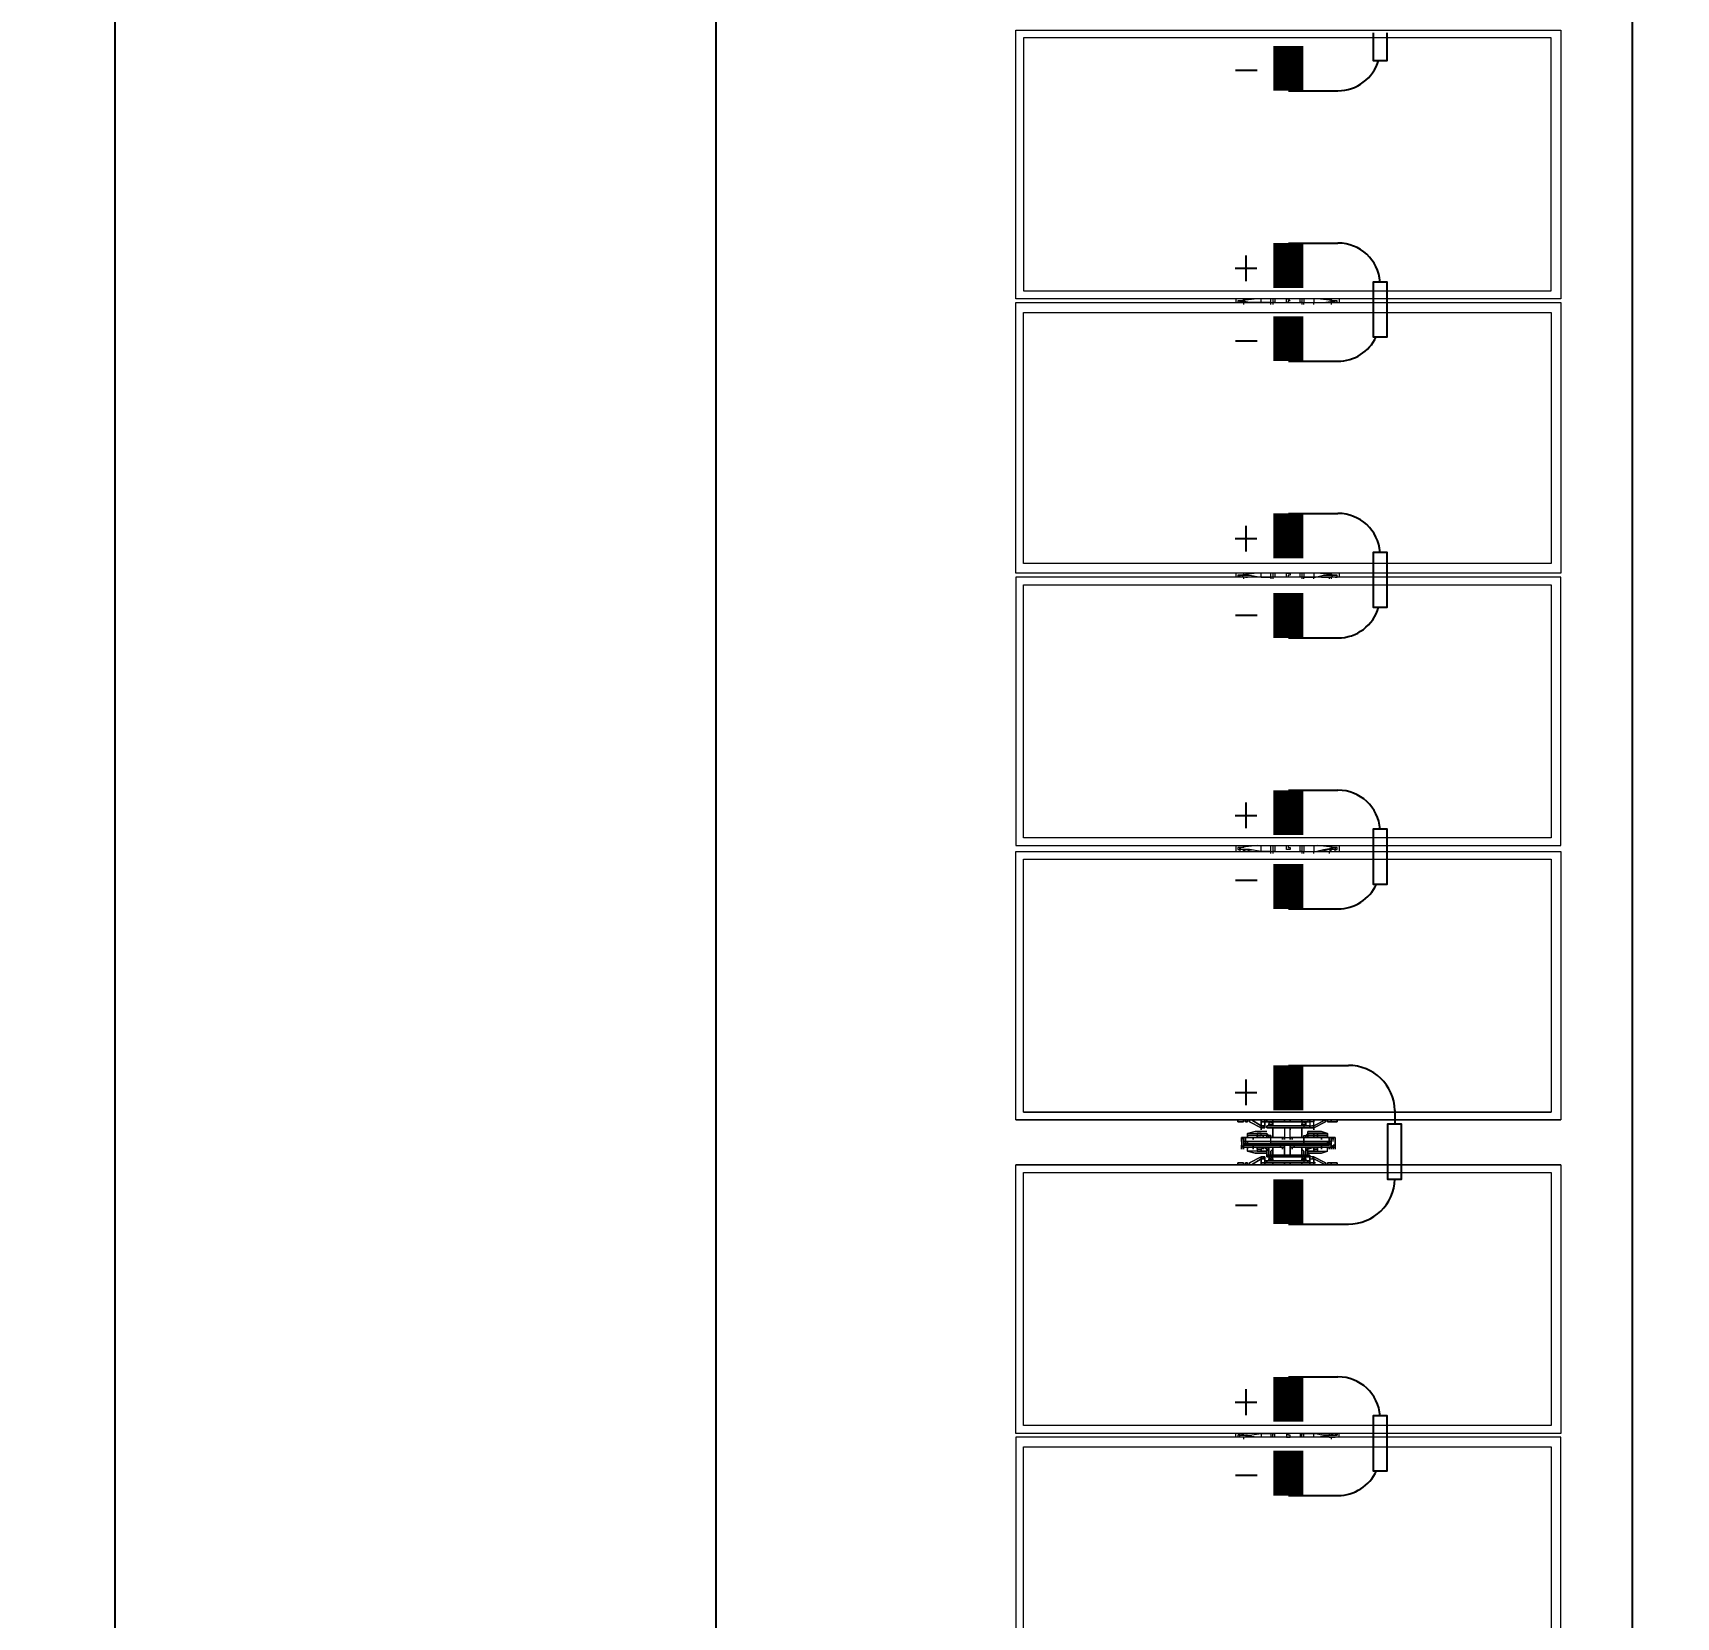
# Model space of a CAD drawing. Header units: feet. Extents: x -5.1 to 70.3, y -33 to 8.
# Drawn here: x 31.81 to 33.706, y -24.704 to -22.875 of the extents above; entities that cross this region are included whole.
import ezdxf
from ezdxf.lldxf.tags import DXFTag

# ---------------------------------------------------------------- set-up
doc = ezdxf.new("R2010")
doc.units = ezdxf.units.FT
doc.header["$MEASUREMENT"] = 0
doc.linetypes.add('HIDDEN', pattern=[0.375, 0.25, -0.125])
for name, color, linetype in [('E-DC HARNESS-POS', 10, 'DC HARNESS CABLE'), ('E-HARN-COMP', 8, 'Continuous'), ('E-TRNK-CABL-NEG', 170, 'HIDDEN'), ('E-TRUNK-CABLE-POS', 10, 'HIDDEN'), ('G-ANNO-TEXT', 1, 'Continuous'), ('Polarity-Text', 7, 'Continuous')]:
    doc.layers.add(name, color=color, linetype=linetype)
doc.styles.add('NEI-A', font='arial.ttf')
tags = doc.linetypes.add('DC HARNESS CABLE', pattern='A,0.5,-0.2,["DH",Standard,S=0.1,R=0,X=-0.1,Y=-0.05],-0.2', length=0.9).pattern_tags.tags
tags[6] = DXFTag(74, 10)

# ---------------------------------------------------------------- blocks, each defined once
blk = doc.blocks.new('A$Cc93f9aa1')
at = {"lineweight": 5}
for points in [[(10.6362, 0), (10.4062, 0), (10.4062, 0.4666), (10.6362, 0.4666)], [(10.6396, 0), (10.6396, 0.4666), (10.8712, 0.4666), (10.8712, 0)], [(10.8746, 0.4666), (10.8746, 0), (11.1045, 0), (11.1045, 0.4666)], [(11.3395, 0), (11.1095, 0), (11.1095, 0.4666), (11.3395, 0.4666)], [(11.6079, 0), (11.3779, 0), (11.3779, 0.4666), (11.6079, 0.4666)], [(11.8429, 0.4666), (11.6112, 0.4666), (11.6112, 0), (11.8429, 0)], [(10.6296, 0.4583), (10.4129, 0.4583), (10.4129, 0.0067), (10.6296, 0.0067)], [(10.6479, 0.0067), (10.6479, 0.4583), (10.8629, 0.4583), (10.8629, 0.0067)], [(10.8812, 0.4583), (11.0979, 0.4583), (11.0979, 0.0067), (10.8812, 0.0067)], [(11.1162, 0.0067), (11.1162, 0.4583), (11.3329, 0.4583), (11.3329, 0.0067)], [(11.3845, 0.4583), (11.6012, 0.4583), (11.6012, 0.0067), (11.3845, 0.0067)], [(11.6195, 0.4583), (11.8345, 0.4583), (11.8345, 0.0067), (11.6195, 0.0067)], [(11.3412, 0.2667), (11.3412, 0.27), (11.3412, 0.275), (11.3395, 0.275), (11.3412, 0.275), (11.3412, 0.27)], [(11.3645, 0.2733), (11.3629, 0.2733), (11.3612, 0.2733), (11.3545, 0.2733), (11.3562, 0.2733), (11.3612, 0.2733), (11.3629, 0.2733)], [(11.3562, 0.2733), (11.3545, 0.2733)], [(11.3579, 0.2683), (11.3579, 0.2467), (11.3545, 0.2467), (11.3545, 0.2683)], [(11.3579, 0.27), (11.3562, 0.27)], [(11.3579, 0.27), (11.3562, 0.27)], [(11.3645, 0.2683), (11.3629, 0.2683)], [(11.3762, 0.27), (11.3762, 0.2667), (11.3762, 0.27), (11.3762, 0.275), (11.3779, 0.275), (11.3762, 0.275)], [(11.3395, 0.2517), (11.3395, 0.25), (11.3412, 0.25), (11.3412, 0.2517), (11.3445, 0.2517), (11.3445, 0.2533), (11.3445, 0.255), (11.3462, 0.255), (11.3412, 0.265), (11.3462, 0.255), (11.3445, 0.255), (11.3412, 0.255), (11.3412, 0.2517), (11.3445, 0.2517), (11.3445, 0.2533), (11.3445, 0.255), (11.3412, 0.255), (11.3412, 0.2517)], [(11.3479, 0.255), (11.3462, 0.255), (11.3445, 0.255), (11.3445, 0.2533), (11.3445, 0.255), (11.3462, 0.255)], [(11.3445, 0.2517), (11.3462, 0.2517), (11.3462, 0.215), (11.3445, 0.215), (11.3462, 0.215), (11.3462, 0.2517), (11.3445, 0.2517), (11.3462, 0.2517), (11.3462, 0.255), (11.3462, 0.2517)], [(11.3545, 0.2667), (11.3529, 0.2667), (11.3512, 0.2667), (11.3512, 0.2583), (11.3529, 0.2583), (11.3529, 0.2667)], [(11.3529, 0.2667), (11.3529, 0.2583), (11.3529, 0.255), (11.3529, 0.25), (11.3512, 0.25), (11.3512, 0.2567), (11.3512, 0.255), (11.3529, 0.255), (11.3512, 0.255), (11.3512, 0.2567), (11.3512, 0.2583), (11.3512, 0.2567), (11.3512, 0.2517), (11.3512, 0.25), (11.3529, 0.25), (11.3529, 0.255), (11.3529, 0.2583), (11.3512, 0.2583), (11.3512, 0.2667)], [(11.3645, 0.2617), (11.3629, 0.2617), (11.3612, 0.2617), (11.3629, 0.2617)], [(11.3629, 0.2383), (11.3629, 0.2617), (11.3629, 0.2383), (11.3629, 0.2367), (11.3629, 0.235), (11.3629, 0.2367), (11.3629, 0.2383), (11.3629, 0.235), (11.3645, 0.235), (11.3629, 0.235), (11.3645, 0.235), (11.3629, 0.235), (11.3645, 0.235), (11.3629, 0.235)], [(11.3662, 0.2567), (11.3662, 0.25), (11.3645, 0.25), (11.3629, 0.255), (11.3662, 0.255), (11.3662, 0.2567), (11.3662, 0.2583)], [(11.3645, 0.255), (11.3645, 0.2583)], [(11.3679, 0.25), (11.3679, 0.26), (11.3679, 0.25), (11.3695, 0.25)], [(11.3412, 0.21), (11.3412, 0.2133), (11.3412, 0.215), (11.3395, 0.215), (11.3395, 0.25), (11.3395, 0.215), (11.3412, 0.215), (11.3412, 0.2133), (11.3412, 0.21), (11.3445, 0.21), (11.3462, 0.21), (11.3412, 0.2), (11.3462, 0.21), (11.3445, 0.21), (11.3445, 0.2117), (11.3445, 0.21)], [(11.3412, 0.245), (11.3395, 0.245)], [(11.3412, 0.2467), (11.3429, 0.245), (11.3445, 0.245), (11.3445, 0.2483), (11.3429, 0.2483), (11.3412, 0.2483)], [(11.3429, 0.2483), (11.3412, 0.2467), (11.3429, 0.245), (11.3445, 0.2467)], [(11.3429, 0.2483), (11.3412, 0.2483), (11.3412, 0.2467), (11.3412, 0.245), (11.3429, 0.245), (11.3445, 0.245), (11.3445, 0.2467), (11.3445, 0.2483)], [(11.3412, 0.2467), (11.3412, 0.2483), (11.3429, 0.2483), (11.3445, 0.2483), (11.3445, 0.245), (11.3429, 0.245)], [(11.3429, 0.2483), (11.3412, 0.2467), (11.3429, 0.245), (11.3445, 0.2467)], [(11.3445, 0.2467), (11.3429, 0.2467)], [(11.3445, 0.2467), (11.3429, 0.2467)], [(11.3462, 0.245), (11.3545, 0.245)], [(11.3545, 0.2483), (11.3529, 0.2483)], [(11.3629, 0.245), (11.3695, 0.245)], [(11.3662, 0.25), (11.3645, 0.2483)], [(11.3695, 0.2467), (11.3662, 0.2467), (11.3645, 0.245), (11.3662, 0.2467)], [(11.3729, 0.2483), (11.3712, 0.2467), (11.3729, 0.245), (11.3745, 0.2467)], [(11.3729, 0.2483), (11.3712, 0.2467), (11.3729, 0.245), (11.3745, 0.2467)], [(11.3745, 0.2467), (11.3729, 0.2467)], [(11.3745, 0.2467), (11.3729, 0.2467)], [(11.3745, 0.2467), (11.3729, 0.2467)], [(11.3745, 0.2467), (11.3729, 0.2467)], [(11.3762, 0.245), (11.3779, 0.245)], [(10.6379, 0.235), (10.6379, 0.2333), (10.6396, 0.2333), (10.6396, 0.2317), (10.6379, 0.2317), (10.6362, 0.2317), (10.6362, 0.2333)], [(10.8729, 0.235), (10.8729, 0.2333), (10.8746, 0.2333), (10.8746, 0.2317), (10.8729, 0.2317), (10.8712, 0.2317), (10.8712, 0.2333), (10.8712, 0.235)], [(11.1062, 0.235), (11.1079, 0.235), (11.1079, 0.2317), (11.1045, 0.2317), (11.1045, 0.2333), (11.1062, 0.2333)], [(11.3412, 0.235), (11.3395, 0.235)], [(11.3412, 0.235), (11.3395, 0.235)], [(11.3412, 0.23), (11.3395, 0.23)], [(11.3412, 0.23), (11.3395, 0.23)], [(11.3545, 0.23), (11.3562, 0.23), (11.3545, 0.23), (11.3562, 0.23), (11.3545, 0.23), (11.3562, 0.23), (11.3545, 0.23), (11.3545, 0.2267)], [(11.3562, 0.23), (11.3545, 0.23)], [(11.3645, 0.2367), (11.3629, 0.2367)], [(11.3629, 0.2267), (11.3629, 0.23)], [(11.3779, 0.235), (11.3762, 0.235)], [(11.3762, 0.235), (11.3779, 0.235)], [(11.3762, 0.23), (11.3779, 0.23)], [(11.3779, 0.23), (11.3762, 0.23)], [(11.6095, 0.235), (11.6095, 0.2333), (11.6079, 0.2333), (11.6079, 0.2317), (11.6095, 0.2317), (11.6112, 0.2317), (11.6112, 0.2333), (11.6112, 0.235)], [(11.3412, 0.2183), (11.3412, 0.22), (11.3395, 0.22), (11.3412, 0.22), (11.3429, 0.22), (11.3412, 0.22), (11.3412, 0.2183), (11.3412, 0.2167), (11.3429, 0.2167), (11.3445, 0.2167), (11.3445, 0.2183), (11.3445, 0.2167), (11.3429, 0.2167)], [(11.3445, 0.2183), (11.3445, 0.22), (11.3429, 0.22), (11.3412, 0.22), (11.3412, 0.2183), (11.3429, 0.2167), (11.3445, 0.2167)], [(11.3429, 0.22), (11.3412, 0.22), (11.3412, 0.2183), (11.3412, 0.2167), (11.3429, 0.2167), (11.3445, 0.2167), (11.3445, 0.2183), (11.3445, 0.22)], [(11.3429, 0.22), (11.3412, 0.2183), (11.3429, 0.2167), (11.3445, 0.2183)], [(11.3429, 0.22), (11.3412, 0.2183), (11.3429, 0.2167), (11.3445, 0.2183)], [(11.3445, 0.2183), (11.3429, 0.2183)], [(11.3479, 0.21), (11.3462, 0.21), (11.3462, 0.2117), (11.3445, 0.2117), (11.3462, 0.2117), (11.3462, 0.21), (11.3462, 0.2133), (11.3445, 0.2133), (11.3462, 0.2133), (11.3462, 0.21)], [(11.3545, 0.22), (11.3462, 0.22)], [(11.3495, 0.215), (11.3495, 0.205), (11.3495, 0.215), (11.3495, 0.2133), (11.3495, 0.215), (11.3495, 0.205), (11.3512, 0.1983), (11.3495, 0.205)], [(11.3512, 0.215), (11.3529, 0.2167), (11.3512, 0.215), (11.3529, 0.2167), (11.3529, 0.215), (11.3529, 0.2167), (11.3512, 0.215), (11.3529, 0.2167), (11.3545, 0.2167), (11.3529, 0.2167), (11.3545, 0.2167), (11.3529, 0.2167)], [(11.3512, 0.2133), (11.3512, 0.215), (11.3529, 0.215), (11.3529, 0.2117), (11.3529, 0.21), (11.3512, 0.21), (11.3512, 0.2083), (11.3512, 0.215), (11.3529, 0.215), (11.3529, 0.2117), (11.3529, 0.21), (11.3512, 0.21), (11.3512, 0.2083), (11.3512, 0.2067), (11.3529, 0.2067), (11.3529, 0.1983), (11.3545, 0.1983), (11.3529, 0.1983), (11.3512, 0.1983), (11.3512, 0.2067), (11.3512, 0.2083)], [(11.3695, 0.22), (11.3629, 0.22)], [(11.3662, 0.2083), (11.3662, 0.215), (11.3645, 0.215), (11.3629, 0.2117), (11.3645, 0.21), (11.3662, 0.21), (11.3662, 0.2083), (11.3662, 0.2067), (11.3662, 0.1983), (11.3629, 0.1983), (11.3629, 0.2067), (11.3662, 0.2067), (11.3662, 0.2083), (11.3662, 0.21), (11.3645, 0.21), (11.3629, 0.2117), (11.3645, 0.215), (11.3645, 0.2167), (11.3662, 0.2167), (11.3645, 0.2167), (11.3662, 0.215), (11.3662, 0.2133), (11.3662, 0.215), (11.3645, 0.215), (11.3645, 0.2167), (11.3662, 0.2167), (11.3645, 0.2167), (11.3629, 0.2167), (11.3695, 0.2167), (11.3629, 0.2167), (11.3645, 0.2167), (11.3662, 0.215), (11.3645, 0.2167), (11.3662, 0.215), (11.3645, 0.2167), (11.3662, 0.215), (11.3679, 0.215), (11.3679, 0.205), (11.3662, 0.1983), (11.3679, 0.205), (11.3679, 0.215), (11.3662, 0.215), (11.3662, 0.2133)], [(11.3662, 0.2183), (11.3645, 0.22), (11.3662, 0.2183), (11.3695, 0.2183)], [(11.3679, 0.215), (11.3679, 0.205), (11.3679, 0.215), (11.3695, 0.215)], [(11.3729, 0.22), (11.3712, 0.2183), (11.3729, 0.2167), (11.3745, 0.2183)], [(11.3729, 0.2167), (11.3745, 0.2167), (11.3745, 0.2183), (11.3745, 0.22), (11.3729, 0.22), (11.3712, 0.22), (11.3712, 0.2183), (11.3712, 0.2167)], [(11.3729, 0.22), (11.3712, 0.2183), (11.3729, 0.2167), (11.3745, 0.2183)], [(11.3729, 0.21), (11.3712, 0.21), (11.3712, 0.2117), (11.3729, 0.2117), (11.3712, 0.2117), (11.3712, 0.21)], [(11.3745, 0.2183), (11.3729, 0.2183)], [(11.3745, 0.2183), (11.3729, 0.2183)], [(11.3745, 0.2183), (11.3729, 0.2183)], [(11.3745, 0.2183), (11.3729, 0.2183)], [(11.3779, 0.22), (11.3762, 0.22)], [(11.3412, 0.1967), (11.3412, 0.1983)], [(11.3512, 0.1983), (11.3512, 0.2067), (11.3529, 0.2067), (11.3529, 0.1983)], [(11.3529, 0.21), (11.3529, 0.2067)], [(11.3562, 0.2033), (11.3545, 0.2033)], [(11.3645, 0.2033), (11.3629, 0.2033), (11.3612, 0.2033), (11.3629, 0.2033)], [(11.3662, 0.1983), (11.3629, 0.1983), (11.3629, 0.2067), (11.3662, 0.2067)], [(11.3645, 0.1983), (11.3629, 0.1983)], [(11.3645, 0.2067), (11.3645, 0.21)], [(11.3762, 0.1983), (11.3762, 0.1967)], [(11.3395, 0.19), (11.3412, 0.19), (11.3412, 0.195), (11.3412, 0.19)], [(11.3595, 0.1967), (11.3579, 0.1967)], [(11.3612, 0.195), (11.3595, 0.195), (11.3612, 0.195), (11.3629, 0.1933), (11.3645, 0.1933), (11.3629, 0.1933), (11.3612, 0.195), (11.3595, 0.195), (11.3612, 0.195), (11.3595, 0.195), (11.3612, 0.195), (11.3612, 0.1967)], [(11.3612, 0.195), (11.3595, 0.195)], [(11.3629, 0.195), (11.3629, 0.1933), (11.3612, 0.195), (11.3629, 0.195), (11.3645, 0.195)], [(11.3629, 0.1967), (11.3629, 0.195)], [(11.3779, 0.19), (11.3762, 0.19), (11.3762, 0.195), (11.3762, 0.19)]]:
    blk.add_lwpolyline(points, close=True, dxfattribs=at)
for points in [[(11.3395, 0), (11.3395, 0.4666)], [(11.3779, 0.4666), (11.3779, 0)], [(11.3329, 0.0067), (11.3329, 0.4583)], [(11.3845, 0.0067), (11.3845, 0.4583)], [(10.6362, 0.2767), (10.6396, 0.2767)], [(10.6379, 0.2733), (10.6379, 0.275), (10.6379, 0.2733)], [(10.6379, 0.27), (10.6379, 0.2733), (10.6396, 0.2717), (10.6396, 0.27), (10.6396, 0.2683)], [(10.6412, 0.255), (10.6396, 0.255), (10.6396, 0.2633), (10.6379, 0.2733)], [(10.8712, 0.2767), (10.8746, 0.2767)], [(10.8712, 0.2733), (10.8712, 0.27)], [(10.8762, 0.255), (10.8746, 0.255), (10.8746, 0.2567), (10.8729, 0.2633), (10.8729, 0.2733), (10.8729, 0.275), (10.8729, 0.2717), (10.8746, 0.27), (10.8746, 0.2683)], [(11.1045, 0.2767), (11.1095, 0.2767)], [(11.1062, 0.27), (11.1062, 0.2733), (11.1062, 0.275), (11.1062, 0.2733), (11.1079, 0.2733), (11.1079, 0.2717), (11.1079, 0.27), (11.1095, 0.2683)], [(11.1112, 0.255), (11.1095, 0.255), (11.1095, 0.2567), (11.1079, 0.2633), (11.1062, 0.2733)], [(11.3412, 0.27), (11.3412, 0.27)], [(11.3612, 0.2717), (11.3629, 0.2717), (11.3612, 0.2717), (11.3629, 0.2717), (11.3645, 0.2717), (11.3629, 0.2717), (11.3612, 0.27), (11.3595, 0.27), (11.3612, 0.27), (11.3595, 0.27), (11.3612, 0.27), (11.3629, 0.27), (11.3645, 0.27), (11.3629, 0.27), (11.3645, 0.27), (11.3629, 0.27), (11.3645, 0.27), (11.3629, 0.27), (11.3645, 0.27), (11.3629, 0.27), (11.3629, 0.2733), (11.3629, 0.2717), (11.3612, 0.27), (11.3612, 0.2683), (11.3595, 0.2683), (11.3595, 0.27), (11.3612, 0.27), (11.3595, 0.27), (11.3612, 0.27), (11.3612, 0.2683), (11.3595, 0.2683), (11.3579, 0.2683), (11.3579, 0.27), (11.3562, 0.27), (11.3545, 0.27), (11.3562, 0.27), (11.3545, 0.27), (11.3545, 0.2617), (11.3545, 0.2383), (11.3545, 0.235), (11.3562, 0.235), (11.3545, 0.235), (11.3462, 0.235), (11.3479, 0.235)], [(11.3562, 0.2717), (11.3545, 0.2717), (11.3562, 0.27), (11.3545, 0.27), (11.3562, 0.27), (11.3545, 0.27), (11.3545, 0.2617), (11.3562, 0.2617), (11.3545, 0.2617), (11.3562, 0.2617), (11.3545, 0.2617), (11.3545, 0.2383), (11.3545, 0.235), (11.3562, 0.235), (11.3545, 0.235), (11.3545, 0.2367), (11.3545, 0.2383), (11.3545, 0.2367), (11.3545, 0.235), (11.3562, 0.235), (11.3545, 0.235), (11.3462, 0.235), (11.3462, 0.23), (11.3545, 0.23), (11.3545, 0.2267), (11.3545, 0.2033), (11.3545, 0.195), (11.3562, 0.195), (11.3579, 0.195), (11.3562, 0.195), (11.3579, 0.195), (11.3562, 0.195), (11.3579, 0.195), (11.3562, 0.195), (11.3545, 0.1933), (11.3562, 0.1933), (11.3545, 0.1933), (11.3612, 0.1933), (11.3629, 0.1933), (11.3612, 0.1933)], [(11.3579, 0.2717), (11.3562, 0.2717), (11.3545, 0.2717), (11.3545, 0.2733), (11.3545, 0.27), (11.3545, 0.2683), (11.3562, 0.2683), (11.3545, 0.2683), (11.3545, 0.2733), (11.3545, 0.2717), (11.3562, 0.2717)], [(11.3545, 0.2717), (11.3562, 0.27)], [(11.3545, 0.2717), (11.3562, 0.2717)], [(11.3545, 0.27), (11.3545, 0.27)], [(11.3545, 0.27), (11.3545, 0.27)], [(11.3595, 0.2467), (11.3595, 0.2683), (11.3612, 0.2683), (11.3612, 0.2467), (11.3595, 0.2467), (11.3595, 0.2183), (11.3612, 0.2183), (11.3612, 0.2467), (11.3612, 0.2683), (11.3595, 0.2683), (11.3595, 0.2467), (11.3612, 0.2467), (11.3612, 0.2183), (11.3595, 0.2183), (11.3595, 0.2467), (11.3579, 0.2467), (11.3579, 0.2683), (11.3545, 0.2683), (11.3545, 0.2467), (11.3579, 0.2467), (11.3579, 0.2667), (11.3595, 0.2667), (11.3612, 0.2667), (11.3595, 0.2667), (11.3579, 0.2667)], [(11.3562, 0.27), (11.3579, 0.27)], [(11.3562, 0.27), (11.3579, 0.27)], [(11.3562, 0.27), (11.3579, 0.27), (11.3579, 0.2683)], [(11.3579, 0.27), (11.3595, 0.27), (11.3595, 0.2683), (11.3612, 0.2683), (11.3595, 0.2683), (11.3579, 0.2683), (11.3579, 0.2667), (11.3579, 0.2467)], [(11.3579, 0.2683), (11.3595, 0.2683)], [(11.3579, 0.2667), (11.3579, 0.2683)], [(11.3579, 0.2683), (11.3595, 0.2683)], [(11.3579, 0.2683), (11.3595, 0.2683)], [(11.3579, 0.2683), (11.3595, 0.2683)], [(11.3595, 0.27), (11.3612, 0.27), (11.3629, 0.27), (11.3629, 0.2617), (11.3629, 0.27), (11.3629, 0.2733), (11.3629, 0.2717)], [(11.3612, 0.27), (11.3612, 0.27)], [(11.6112, 0.2767), (11.6079, 0.2767)], [(11.6095, 0.255), (11.6079, 0.255), (11.6079, 0.2567), (11.6095, 0.2633), (11.6095, 0.2733), (11.6095, 0.275), (11.6095, 0.2717), (11.6079, 0.27), (11.6079, 0.2683)], [(11.6112, 0.27), (11.6112, 0.2733)], [(10.6412, 0.2467), (10.6396, 0.2467), (10.6396, 0.255)], [(10.8762, 0.2467), (10.8746, 0.2467), (10.8746, 0.255)], [(11.1112, 0.2467), (11.1095, 0.2467), (11.1095, 0.255)], [(11.3412, 0.2667), (11.3412, 0.2667)], [(11.3412, 0.2667), (11.3412, 0.2667)], [(11.3595, 0.2183), (11.3579, 0.2183), (11.3579, 0.1983), (11.3579, 0.1967), (11.3595, 0.1967), (11.3612, 0.1967), (11.3612, 0.2183), (11.3612, 0.1967), (11.3595, 0.1967), (11.3595, 0.2183), (11.3579, 0.2183), (11.3545, 0.2183), (11.3545, 0.2467), (11.3529, 0.2467), (11.3529, 0.2483), (11.3545, 0.2483), (11.3529, 0.2483), (11.3529, 0.25), (11.3529, 0.2483), (11.3512, 0.25), (11.3495, 0.25), (11.3495, 0.2617), (11.3512, 0.2667), (11.3495, 0.2617), (11.3495, 0.25), (11.3495, 0.2517), (11.3495, 0.25), (11.3495, 0.26), (11.3495, 0.25)], [(11.3512, 0.26), (11.3512, 0.26)], [(11.3512, 0.26), (11.3512, 0.26)], [(11.3645, 0.2667), (11.3629, 0.2667), (11.3629, 0.2583), (11.3662, 0.2583), (11.3662, 0.2667), (11.3629, 0.2667), (11.3629, 0.2583), (11.3662, 0.2583), (11.3662, 0.2667), (11.3679, 0.2617), (11.3679, 0.25), (11.3662, 0.25), (11.3662, 0.2517), (11.3662, 0.2567), (11.3662, 0.255), (11.3629, 0.255), (11.3645, 0.25), (11.3645, 0.2483), (11.3662, 0.25), (11.3662, 0.2517), (11.3662, 0.25), (11.3645, 0.25), (11.3645, 0.2483), (11.3662, 0.25), (11.3645, 0.2483), (11.3629, 0.2483), (11.3695, 0.2483), (11.3629, 0.2483), (11.3645, 0.2483), (11.3662, 0.2483), (11.3645, 0.2483)], [(11.3662, 0.2483), (11.3645, 0.2483), (11.3662, 0.25), (11.3679, 0.25), (11.3679, 0.2617), (11.3662, 0.2667), (11.3629, 0.2667)], [(11.3645, 0.2667), (11.3645, 0.2667)], [(11.3645, 0.2667), (11.3645, 0.2667)], [(11.3662, 0.26), (11.3662, 0.26)], [(11.3662, 0.26), (11.3662, 0.26)], [(11.3762, 0.2133), (11.3762, 0.215), (11.3762, 0.2133), (11.3779, 0.2133), (11.3745, 0.2133), (11.3745, 0.215), (11.3762, 0.215), (11.3762, 0.25), (11.3745, 0.25), (11.3745, 0.2517), (11.3779, 0.2517), (11.3745, 0.2517), (11.3762, 0.2517), (11.3762, 0.255), (11.3729, 0.255), (11.3712, 0.255), (11.3762, 0.265), (11.3712, 0.255), (11.3729, 0.255), (11.3762, 0.255), (11.3762, 0.2517), (11.3745, 0.2517), (11.3712, 0.2517), (11.3729, 0.2517), (11.3729, 0.2533), (11.3729, 0.255), (11.3729, 0.2533), (11.3712, 0.255), (11.3729, 0.255), (11.3712, 0.255), (11.3712, 0.2517), (11.3729, 0.2517), (11.3729, 0.2533), (11.3712, 0.255), (11.3712, 0.2517), (11.3745, 0.2517), (11.3745, 0.25), (11.3762, 0.25), (11.3762, 0.215), (11.3745, 0.215), (11.3745, 0.2133), (11.3762, 0.2133), (11.3762, 0.21), (11.3729, 0.21), (11.3712, 0.21), (11.3762, 0.2), (11.3712, 0.21), (11.3729, 0.21), (11.3729, 0.2117), (11.3729, 0.21), (11.3762, 0.21), (11.3762, 0.2133), (11.3745, 0.2133), (11.3779, 0.2133)], [(11.3762, 0.2667), (11.3762, 0.2667)], [(11.3762, 0.2667), (11.3762, 0.2667)], [(11.6095, 0.2467), (11.6079, 0.2467), (11.6079, 0.255)], [(10.6362, 0.2467), (10.6396, 0.2467)], [(10.6362, 0.245), (10.6396, 0.245), (10.6412, 0.245)], [(10.6396, 0.245), (10.6396, 0.2433), (10.6362, 0.2433)], [(10.8712, 0.2467), (10.8746, 0.2467)], [(10.8712, 0.245), (10.8746, 0.245), (10.8762, 0.245)], [(10.8746, 0.245), (10.8746, 0.2433), (10.8712, 0.2433)], [(11.1045, 0.2467), (11.1095, 0.2467)], [(11.1045, 0.245), (11.1095, 0.245), (11.1112, 0.245)], [(11.1095, 0.245), (11.1095, 0.2433), (11.1045, 0.2433)], [(11.3395, 0.2517), (11.3412, 0.2517), (11.3395, 0.2517)], [(11.3395, 0.2517), (11.3395, 0.25), (11.3412, 0.25), (11.3412, 0.2517)], [(11.3412, 0.2483), (11.3412, 0.2467)], [(11.3412, 0.2483), (11.3412, 0.2483)], [(11.3429, 0.2483), (11.3412, 0.2483)], [(11.3412, 0.2467), (11.3412, 0.245)], [(11.3412, 0.2467), (11.3412, 0.2467)], [(11.3412, 0.245), (11.3429, 0.245)], [(11.3412, 0.245), (11.3412, 0.245)], [(11.3429, 0.2483), (11.3429, 0.2483)], [(11.3445, 0.2483), (11.3429, 0.2483)], [(11.3429, 0.2467), (11.3445, 0.2467)], [(11.3429, 0.2467), (11.3445, 0.2467)], [(11.3429, 0.2467), (11.3445, 0.2467)], [(11.3429, 0.2467), (11.3445, 0.2467)], [(11.3429, 0.2467), (11.3445, 0.2467)], [(11.3429, 0.2467), (11.3445, 0.2467)], [(11.3429, 0.2467), (11.3445, 0.2467)], [(11.3429, 0.2467), (11.3445, 0.2467)], [(11.3429, 0.2467), (11.3445, 0.2467)], [(11.3429, 0.2467), (11.3445, 0.2467)], [(11.3429, 0.2467), (11.3445, 0.2467)], [(11.3429, 0.2467), (11.3445, 0.2467)], [(11.3429, 0.2467), (11.3445, 0.2467)], [(11.3429, 0.2467), (11.3445, 0.2467)], [(11.3429, 0.245), (11.3445, 0.245)], [(11.3429, 0.245), (11.3429, 0.245)], [(11.3445, 0.2517), (11.3445, 0.2517)], [(11.3445, 0.2517), (11.3445, 0.2517)], [(11.3445, 0.2483), (11.3445, 0.2483)], [(11.3445, 0.2467), (11.3445, 0.2483)], [(11.3445, 0.2467), (11.3462, 0.2467)], [(11.3445, 0.2467), (11.3445, 0.2467)], [(11.3445, 0.245), (11.3445, 0.2467)], [(11.3445, 0.245), (11.3445, 0.245)], [(11.3462, 0.2517), (11.3462, 0.2517)], [(11.3462, 0.2517), (11.3462, 0.2517)], [(11.3579, 0.2183), (11.3579, 0.1967), (11.3545, 0.1967), (11.3545, 0.2183), (11.3529, 0.2183), (11.3529, 0.2167), (11.3545, 0.2167), (11.3529, 0.2167), (11.3529, 0.2183), (11.3545, 0.2183), (11.3545, 0.1967), (11.3579, 0.1967), (11.3579, 0.2183), (11.3579, 0.1983), (11.3595, 0.1983), (11.3612, 0.1983), (11.3595, 0.1983), (11.3579, 0.1983), (11.3579, 0.1967), (11.3579, 0.195), (11.3562, 0.195), (11.3545, 0.1933), (11.3562, 0.1933), (11.3545, 0.1933), (11.3545, 0.195), (11.3545, 0.1967), (11.3545, 0.195), (11.3545, 0.1967), (11.3545, 0.195), (11.3545, 0.1967), (11.3545, 0.195), (11.3545, 0.1933), (11.3562, 0.195), (11.3579, 0.195), (11.3579, 0.1967), (11.3595, 0.1967), (11.3595, 0.2183), (11.3579, 0.2183), (11.3579, 0.2467), (11.3595, 0.2467), (11.3579, 0.2467), (11.3579, 0.2183), (11.3545, 0.2183), (11.3545, 0.2467), (11.3529, 0.2467), (11.3529, 0.2483), (11.3512, 0.25), (11.3529, 0.2483), (11.3545, 0.2483), (11.3529, 0.2483), (11.3512, 0.25)], [(11.3512, 0.25), (11.3529, 0.2483)], [(11.3512, 0.25), (11.3529, 0.2483)], [(11.3529, 0.2483), (11.3545, 0.2483)], [(11.3529, 0.2483), (11.3545, 0.2483)], [(11.3579, 0.2183), (11.3579, 0.2467), (11.3579, 0.2183)], [(11.3729, 0.2517), (11.3712, 0.2517), (11.3695, 0.2517), (11.3695, 0.215), (11.3712, 0.215), (11.3695, 0.215), (11.3695, 0.2517), (11.3712, 0.2517)], [(11.3712, 0.2517), (11.3712, 0.2517)], [(11.3729, 0.2467), (11.3729, 0.245), (11.3745, 0.245), (11.3745, 0.2467), (11.3745, 0.2483), (11.3729, 0.2483), (11.3712, 0.2483), (11.3712, 0.2467), (11.3712, 0.245), (11.3729, 0.245)], [(11.3712, 0.2483), (11.3712, 0.2467)], [(11.3712, 0.2483), (11.3712, 0.2483)], [(11.3729, 0.2483), (11.3712, 0.2483)], [(11.3712, 0.2467), (11.3712, 0.245)], [(11.3712, 0.2467), (11.3712, 0.2467)], [(11.3712, 0.245), (11.3729, 0.245)], [(11.3712, 0.245), (11.3712, 0.245)], [(11.3729, 0.2517), (11.3729, 0.2517)], [(11.3729, 0.2517), (11.3729, 0.2517)], [(11.3729, 0.2483), (11.3729, 0.2467)], [(11.3745, 0.2483), (11.3729, 0.2483)], [(11.3729, 0.2483), (11.3729, 0.2467)], [(11.3729, 0.2483), (11.3745, 0.2483), (11.3729, 0.2483)], [(11.3729, 0.2483), (11.3729, 0.2483)], [(11.3729, 0.2467), (11.3745, 0.2467)], [(11.3729, 0.2467), (11.3745, 0.2467)], [(11.3729, 0.2467), (11.3745, 0.2467)], [(11.3729, 0.2467), (11.3745, 0.2467)], [(11.3729, 0.2467), (11.3745, 0.2467)], [(11.3729, 0.2467), (11.3745, 0.2467)], [(11.3729, 0.2467), (11.3745, 0.2467)], [(11.3729, 0.2467), (11.3745, 0.2467)], [(11.3729, 0.2467), (11.3745, 0.2467)], [(11.3729, 0.2467), (11.3729, 0.245)], [(11.3729, 0.2467), (11.3745, 0.2467)], [(11.3729, 0.245), (11.3745, 0.245)], [(11.3745, 0.245), (11.3729, 0.245)], [(11.3729, 0.245), (11.3745, 0.245)], [(11.3729, 0.245), (11.3729, 0.245)], [(11.3745, 0.2483), (11.3745, 0.245)], [(11.3745, 0.2483), (11.3745, 0.245)], [(11.3745, 0.2483), (11.3745, 0.2483)], [(11.3745, 0.2467), (11.3745, 0.2483)], [(11.3745, 0.2467), (11.3762, 0.2467)], [(11.3745, 0.2467), (11.3745, 0.2467)], [(11.3745, 0.245), (11.3745, 0.2467)], [(11.3745, 0.245), (11.3745, 0.245)], [(11.3779, 0.2517), (11.3762, 0.2517), (11.3762, 0.25), (11.3762, 0.2517)], [(11.6112, 0.2467), (11.6079, 0.2467)], [(11.6112, 0.245), (11.6079, 0.245), (11.6095, 0.245)], [(11.6079, 0.245), (11.6079, 0.2433), (11.6112, 0.2433)], [(11.3462, 0.235), (11.3462, 0.23), (11.3545, 0.23), (11.3545, 0.2267), (11.3545, 0.2033), (11.3545, 0.195), (11.3562, 0.195), (11.3545, 0.195)], [(11.3545, 0.2367), (11.3562, 0.2367)], [(11.3545, 0.2367), (11.3562, 0.2367)], [(11.3545, 0.23), (11.3562, 0.23)], [(11.3545, 0.23), (11.3562, 0.23)], [(11.3579, 0.1933), (11.3562, 0.1933), (11.3612, 0.1933), (11.3629, 0.1933), (11.3612, 0.195), (11.3629, 0.195), (11.3629, 0.2033), (11.3629, 0.2267), (11.3629, 0.23), (11.3645, 0.23), (11.3629, 0.23), (11.3645, 0.23), (11.3629, 0.23), (11.3645, 0.23), (11.3629, 0.23), (11.3645, 0.23), (11.3629, 0.23), (11.3629, 0.2267), (11.3629, 0.2033), (11.3629, 0.195), (11.3645, 0.195), (11.3629, 0.195), (11.3629, 0.1933)], [(11.3712, 0.235), (11.3695, 0.235), (11.3612, 0.235), (11.3695, 0.235), (11.3695, 0.23), (11.3612, 0.23), (11.3695, 0.23), (11.3712, 0.23)], [(11.3629, 0.2367), (11.3645, 0.2367)], [(11.3695, 0.235), (11.3695, 0.23)], [(10.6362, 0.2217), (10.6396, 0.2217), (10.6396, 0.22)], [(10.6362, 0.22), (10.6396, 0.22), (10.6412, 0.22)], [(10.6396, 0.2183), (10.6362, 0.2183)], [(10.6412, 0.2183), (10.6396, 0.2183), (10.6396, 0.21), (10.6396, 0.2), (10.6379, 0.1933), (10.6379, 0.1917), (10.6396, 0.1917)], [(10.8712, 0.2217), (10.8746, 0.2217), (10.8746, 0.22)], [(10.8712, 0.22), (10.8746, 0.22), (10.8762, 0.22)], [(10.8746, 0.2183), (10.8712, 0.2183)], [(10.8729, 0.1917), (10.8729, 0.2), (10.8746, 0.21), (10.8746, 0.2183), (10.8762, 0.2183)], [(11.1045, 0.2217), (11.1095, 0.2217), (11.1095, 0.22)], [(11.1045, 0.22), (11.1095, 0.22), (11.1112, 0.22)], [(11.1095, 0.2183), (11.1045, 0.2183)], [(11.1112, 0.2183), (11.1095, 0.2183), (11.1095, 0.21), (11.1079, 0.2), (11.1079, 0.1933), (11.1062, 0.1917), (11.1062, 0.19)], [(11.3395, 0.2133), (11.3395, 0.215), (11.3395, 0.2133), (11.3445, 0.2133), (11.3445, 0.2117), (11.3445, 0.2133), (11.3412, 0.2133)], [(11.3395, 0.2133), (11.3412, 0.2133), (11.3395, 0.2133)], [(11.3412, 0.22), (11.3412, 0.22)], [(11.3412, 0.2183), (11.3412, 0.2183)], [(11.3412, 0.2167), (11.3412, 0.2167)], [(11.3429, 0.22), (11.3445, 0.22)], [(11.3429, 0.22), (11.3429, 0.22)], [(11.3445, 0.22), (11.3429, 0.22)], [(11.3429, 0.2183), (11.3445, 0.2183)], [(11.3429, 0.2183), (11.3445, 0.2183)], [(11.3429, 0.2183), (11.3445, 0.2183)], [(11.3429, 0.2183), (11.3445, 0.2183)], [(11.3429, 0.2183), (11.3445, 0.2183)], [(11.3429, 0.2183), (11.3445, 0.2183)], [(11.3429, 0.2183), (11.3445, 0.2183)], [(11.3429, 0.2183), (11.3445, 0.2183)], [(11.3429, 0.2183), (11.3445, 0.2183)], [(11.3429, 0.2183), (11.3445, 0.2183)], [(11.3429, 0.2183), (11.3445, 0.2183)], [(11.3429, 0.2183), (11.3445, 0.2183)], [(11.3429, 0.2183), (11.3445, 0.2183)], [(11.3429, 0.2183), (11.3445, 0.2183)], [(11.3429, 0.2183), (11.3445, 0.2183)], [(11.3429, 0.2183), (11.3445, 0.2183)], [(11.3429, 0.2167), (11.3429, 0.2167)], [(11.3445, 0.2183), (11.3445, 0.22)], [(11.3445, 0.22), (11.3445, 0.22)], [(11.3445, 0.2183), (11.3445, 0.22)], [(11.3445, 0.2183), (11.3445, 0.2183)], [(11.3445, 0.2167), (11.3445, 0.2167)], [(11.3445, 0.215), (11.3445, 0.215)], [(11.3445, 0.215), (11.3445, 0.215)], [(11.3462, 0.215), (11.3462, 0.215)], [(11.3462, 0.215), (11.3462, 0.215)], [(11.3529, 0.2167), (11.3545, 0.2167)], [(11.3712, 0.22), (11.3712, 0.2183)], [(11.3712, 0.22), (11.3712, 0.22)], [(11.3729, 0.22), (11.3712, 0.22)], [(11.3712, 0.2183), (11.3712, 0.2167)], [(11.3712, 0.2183), (11.3712, 0.2183)], [(11.3712, 0.2167), (11.3729, 0.2167)], [(11.3712, 0.2167), (11.3712, 0.2167)], [(11.3712, 0.215), (11.3712, 0.215)], [(11.3712, 0.215), (11.3712, 0.215)], [(11.3729, 0.2133), (11.3712, 0.2133), (11.3712, 0.21), (11.3712, 0.2133), (11.3745, 0.2133), (11.3712, 0.2133), (11.3729, 0.2133), (11.3729, 0.2117), (11.3729, 0.2133), (11.3712, 0.2133)], [(11.3745, 0.22), (11.3729, 0.22)], [(11.3729, 0.2183), (11.3729, 0.22)], [(11.3729, 0.2183), (11.3729, 0.22), (11.3745, 0.22)], [(11.3729, 0.22), (11.3745, 0.22)], [(11.3745, 0.22), (11.3729, 0.22)], [(11.3729, 0.22), (11.3729, 0.22)], [(11.3729, 0.2183), (11.3745, 0.2183)], [(11.3729, 0.2183), (11.3745, 0.2183)], [(11.3729, 0.2183), (11.3745, 0.2183)], [(11.3729, 0.2183), (11.3745, 0.2183)], [(11.3729, 0.2183), (11.3729, 0.2167)], [(11.3729, 0.2183), (11.3745, 0.2183)], [(11.3729, 0.2183), (11.3745, 0.2183)], [(11.3729, 0.2183), (11.3745, 0.2183)], [(11.3729, 0.2183), (11.3745, 0.2183)], [(11.3729, 0.2183), (11.3745, 0.2183)], [(11.3729, 0.2167), (11.3729, 0.2183)], [(11.3729, 0.2183), (11.3745, 0.2183)], [(11.3745, 0.2167), (11.3729, 0.2167)], [(11.3729, 0.2167), (11.3745, 0.2167)], [(11.3729, 0.2167), (11.3745, 0.2167)], [(11.3729, 0.2167), (11.3729, 0.2167)], [(11.3729, 0.215), (11.3729, 0.215)], [(11.3729, 0.215), (11.3729, 0.215)], [(11.3745, 0.22), (11.3745, 0.2183)], [(11.3745, 0.2183), (11.3745, 0.22)], [(11.3745, 0.22), (11.3745, 0.22)], [(11.3745, 0.2183), (11.3745, 0.22)], [(11.3745, 0.2167), (11.3745, 0.2183)], [(11.3745, 0.2167), (11.3745, 0.2183)], [(11.3745, 0.2183), (11.3745, 0.2183)], [(11.3745, 0.2167), (11.3745, 0.2183)], [(11.3745, 0.2167), (11.3745, 0.2167)], [(11.6112, 0.2217), (11.6079, 0.2217), (11.6079, 0.22)], [(11.6112, 0.22), (11.6079, 0.22), (11.6095, 0.22)], [(11.6095, 0.1917), (11.6095, 0.2), (11.6079, 0.21), (11.6079, 0.2183), (11.6095, 0.2183)], [(11.6079, 0.2183), (11.6112, 0.2183)], [(11.3412, 0.1983), (11.3412, 0.1983)], [(11.3412, 0.1983), (11.3412, 0.1983)], [(11.3512, 0.205), (11.3512, 0.205)], [(11.3512, 0.205), (11.3512, 0.205)], [(11.3512, 0.1983), (11.3512, 0.1983)], [(11.3545, 0.2033), (11.3562, 0.2033)], [(11.3545, 0.2033), (11.3562, 0.2033)], [(11.3645, 0.1983), (11.3645, 0.1983)], [(11.3645, 0.1983), (11.3645, 0.1983)], [(11.3662, 0.205), (11.3662, 0.205)], [(11.3662, 0.205), (11.3662, 0.205)], [(11.3762, 0.1983), (11.3762, 0.1983)], [(11.3762, 0.1983), (11.3762, 0.1983)], [(10.6362, 0.1883), (10.6396, 0.1883)], [(10.6396, 0.1967), (10.6396, 0.195), (10.6396, 0.1933), (10.6379, 0.1933), (10.6379, 0.19), (10.6379, 0.1917), (10.6379, 0.195)], [(10.8712, 0.195), (10.8712, 0.1917)], [(10.8712, 0.1883), (10.8746, 0.1883)], [(10.8746, 0.1967), (10.8746, 0.195), (10.8729, 0.1933), (10.8729, 0.19), (10.8729, 0.1917), (10.8746, 0.1917)], [(10.8729, 0.19), (10.8746, 0.19)], [(11.1045, 0.1883), (11.1095, 0.1883)], [(11.1095, 0.1967), (11.1079, 0.195), (11.1079, 0.1917), (11.1062, 0.1917), (11.1062, 0.19), (11.1079, 0.19)], [(11.1062, 0.195), (11.1062, 0.1917), (11.1079, 0.1917)], [(11.3412, 0.195), (11.3412, 0.195)], [(11.3412, 0.195), (11.3412, 0.195)], [(11.3545, 0.195), (11.3545, 0.195)], [(11.3545, 0.195), (11.3545, 0.195)], [(11.3562, 0.195), (11.3545, 0.1933)], [(11.3595, 0.195), (11.3595, 0.1967), (11.3612, 0.1967), (11.3595, 0.1967), (11.3595, 0.195), (11.3579, 0.195)], [(11.3579, 0.1967), (11.3595, 0.1967)], [(11.3579, 0.1967), (11.3595, 0.1967)], [(11.3595, 0.1967), (11.3612, 0.1967)], [(11.3595, 0.1967), (11.3612, 0.1967)], [(11.3595, 0.195), (11.3612, 0.195), (11.3595, 0.195)], [(11.3629, 0.195), (11.3629, 0.1967)], [(11.3629, 0.195), (11.3629, 0.1967)], [(11.3629, 0.195), (11.3645, 0.195)], [(11.3762, 0.195), (11.3762, 0.195)], [(11.3762, 0.195), (11.3762, 0.195)], [(11.6079, 0.1967), (11.6079, 0.195), (11.6095, 0.1933), (11.6095, 0.19), (11.6112, 0.19)], [(11.6112, 0.1883), (11.6079, 0.1883)], [(11.6112, 0.195), (11.6112, 0.1917), (11.6095, 0.1917), (11.6095, 0.19)]]:
    blk.add_lwpolyline(points, dxfattribs=at)
at = {"color": 8, "lineweight": 5, "true_color": 0x808080}
for points in [[(10.6362, 0.2767), (10.6396, 0.2767)], [(10.6379, 0.2733), (10.6362, 0.2583)], [(10.6362, 0.2683), (10.6362, 0.27)], [(10.6396, 0.2733), (10.6396, 0.275), (10.6379, 0.275)], [(10.6379, 0.2733), (10.6379, 0.2733)], [(10.6396, 0.2617), (10.6396, 0.27), (10.6412, 0.27)], [(10.6396, 0.2667), (10.6396, 0.2683)], [(10.8712, 0.2767), (10.8746, 0.2767)], [(10.8712, 0.2733), (10.8712, 0.2733)], [(10.8729, 0.2733), (10.8712, 0.2583)], [(10.8712, 0.2683), (10.8712, 0.27)], [(10.8746, 0.2733), (10.8746, 0.275), (10.8729, 0.275)], [(10.8746, 0.2617), (10.8746, 0.27), (10.8762, 0.27)], [(10.8746, 0.2667), (10.8746, 0.2683), (10.8762, 0.2683)], [(11.1045, 0.2767), (11.1095, 0.2767)], [(11.1062, 0.2733), (11.1045, 0.2583)], [(11.1045, 0.2683), (11.1062, 0.27), (11.1045, 0.27)], [(11.1095, 0.2733), (11.1079, 0.2733), (11.1079, 0.275), (11.1062, 0.275)], [(11.1062, 0.2733), (11.1062, 0.2733)], [(11.1062, 0.2717), (11.1062, 0.2717)], [(11.1095, 0.27), (11.1079, 0.27), (11.1079, 0.2683), (11.1095, 0.2617)], [(11.1095, 0.2667), (11.1095, 0.2683), (11.1112, 0.2683)], [(11.3395, 0.27), (11.3412, 0.27), (11.3395, 0.27)], [(11.3395, 0.27), (11.3412, 0.27), (11.3395, 0.27)], [(11.3545, 0.2717), (11.3545, 0.2717)], [(11.3545, 0.2717), (11.3545, 0.2717)], [(11.3629, 0.2717), (11.3629, 0.2717)], [(11.3629, 0.2717), (11.3629, 0.2717)], [(11.3779, 0.27), (11.3762, 0.27), (11.3779, 0.27)], [(11.3779, 0.27), (11.3762, 0.27), (11.3779, 0.27)], [(11.6112, 0.2767), (11.6079, 0.2767)], [(11.6079, 0.2733), (11.6079, 0.275), (11.6095, 0.275)], [(11.6079, 0.2617), (11.6079, 0.27), (11.6095, 0.27)], [(11.6079, 0.2667), (11.6079, 0.2683), (11.6095, 0.2683)], [(11.6095, 0.2733), (11.6112, 0.2583)], [(11.6112, 0.2733), (11.6112, 0.2733)], [(11.6112, 0.2683), (11.6112, 0.27), (11.6129, 0.27)], [(10.6362, 0.255), (10.6396, 0.255)], [(10.8712, 0.255), (10.8746, 0.255)], [(11.1045, 0.255), (11.1095, 0.255)], [(11.6112, 0.255), (11.6079, 0.255)], [(10.6396, 0.21), (10.6362, 0.21)], [(10.6362, 0.2067), (10.6379, 0.1917)], [(10.6396, 0.2033), (10.6396, 0.195), (10.6412, 0.195)], [(10.6396, 0.1967), (10.6396, 0.1983)], [(10.8746, 0.21), (10.8712, 0.21)], [(10.8712, 0.2067), (10.8729, 0.1917)], [(10.8746, 0.2033), (10.8746, 0.195), (10.8762, 0.195)], [(10.8746, 0.1967), (10.8746, 0.1983)], [(11.1095, 0.21), (11.1045, 0.21)], [(11.1045, 0.2067), (11.1062, 0.1917)], [(11.1095, 0.195), (11.1079, 0.195), (11.1079, 0.1967), (11.1095, 0.2033)], [(11.1095, 0.1967), (11.1095, 0.1983)], [(11.6079, 0.21), (11.6112, 0.21)], [(11.6079, 0.2033), (11.6079, 0.195), (11.6095, 0.195)], [(11.6079, 0.1967), (11.6079, 0.1983)], [(11.6112, 0.2067), (11.6095, 0.1917)], [(10.6362, 0.195), (10.6362, 0.1967)], [(10.6362, 0.1883), (10.6396, 0.1883)], [(10.6379, 0.19), (10.6396, 0.19), (10.6396, 0.1917)], [(10.6379, 0.1917), (10.6379, 0.1917)], [(10.8712, 0.1967), (10.8712, 0.195), (10.8729, 0.195)], [(10.8712, 0.1917), (10.8712, 0.1917)], [(10.8712, 0.1883), (10.8746, 0.1883)], [(10.8729, 0.19), (10.8746, 0.1917)], [(11.1045, 0.195), (11.1062, 0.195), (11.1045, 0.1967)], [(11.1045, 0.1933), (11.1045, 0.1933)], [(11.1045, 0.1883), (11.1095, 0.1883)], [(11.1062, 0.19), (11.1079, 0.19), (11.1079, 0.1917), (11.1095, 0.1917)], [(11.1062, 0.1917), (11.1062, 0.1917)], [(11.3545, 0.1933), (11.3545, 0.1933)], [(11.3545, 0.1933), (11.3545, 0.1933)], [(11.3562, 0.195), (11.3579, 0.195)], [(11.3562, 0.195), (11.3579, 0.195)], [(11.3562, 0.195), (11.3579, 0.195)], [(11.3562, 0.195), (11.3579, 0.195)], [(11.3629, 0.1933), (11.3629, 0.1933)], [(11.3629, 0.1933), (11.3629, 0.1933)], [(11.6095, 0.19), (11.6079, 0.1917)], [(11.6112, 0.1883), (11.6079, 0.1883)], [(11.6112, 0.1967), (11.6112, 0.195), (11.6129, 0.195)], [(11.6112, 0.1917), (11.6112, 0.1917)]]:
    blk.add_lwpolyline(points, dxfattribs=at)
for points in [[(10.6379, 0.27), (10.6362, 0.27)], [(10.8729, 0.27), (10.8712, 0.27)], [(11.3545, 0.2717), (11.3545, 0.2733)], [(11.3545, 0.2383), (11.3545, 0.2617), (11.3545, 0.27), (11.3545, 0.2617), (11.3545, 0.2383), (11.3545, 0.235), (11.3562, 0.235), (11.3545, 0.235)], [(11.3579, 0.27), (11.3562, 0.27), (11.3579, 0.27), (11.3562, 0.27), (11.3579, 0.27), (11.3595, 0.27), (11.3612, 0.27), (11.3595, 0.27), (11.3612, 0.27), (11.3595, 0.27), (11.3579, 0.27), (11.3562, 0.27)], [(11.3579, 0.27), (11.3562, 0.27)], [(11.3612, 0.2733), (11.3612, 0.2717)], [(11.3629, 0.2617), (11.3629, 0.27), (11.3612, 0.27), (11.3629, 0.27), (11.3612, 0.27), (11.3629, 0.27), (11.3612, 0.27), (11.3629, 0.27), (11.3629, 0.2617), (11.3629, 0.2383), (11.3612, 0.2383), (11.3629, 0.2383)], [(11.3395, 0.2667), (11.3412, 0.2667)], [(11.3395, 0.265), (11.3412, 0.265), (11.3395, 0.265), (11.3445, 0.255)], [(11.3412, 0.255), (11.3395, 0.255), (11.3395, 0.2567), (11.3395, 0.255)], [(11.3545, 0.2583), (11.3529, 0.2583)], [(11.3529, 0.255), (11.3545, 0.255)], [(11.3645, 0.2583), (11.3629, 0.2583)], [(11.3645, 0.255), (11.3629, 0.255)], [(11.3729, 0.255), (11.3779, 0.265), (11.3762, 0.265), (11.3779, 0.265)], [(11.3779, 0.2667), (11.3762, 0.2667)], [(11.3779, 0.255), (11.3762, 0.255), (11.3762, 0.2567), (11.3762, 0.255)], [(11.3412, 0.2483), (11.3412, 0.25)], [(11.3412, 0.22), (11.3412, 0.245)], [(11.3445, 0.2517), (11.3445, 0.2483)], [(11.3445, 0.245), (11.3445, 0.22)], [(11.3545, 0.25), (11.3529, 0.25)], [(11.3645, 0.25), (11.3629, 0.25)], [(11.3712, 0.2483), (11.3712, 0.2517)], [(11.3712, 0.22), (11.3712, 0.245)], [(11.3745, 0.25), (11.3745, 0.2483)], [(11.3745, 0.245), (11.3745, 0.22)], [(11.3562, 0.2367), (11.3545, 0.2367)], [(11.3562, 0.2367), (11.3545, 0.2367)], [(11.3545, 0.23), (11.3545, 0.2267), (11.3545, 0.2033), (11.3545, 0.195), (11.3545, 0.2033), (11.3545, 0.23), (11.3562, 0.23)], [(11.3562, 0.2283), (11.3545, 0.2283)], [(11.3562, 0.2283), (11.3545, 0.2283)], [(11.3612, 0.195), (11.3595, 0.195), (11.3612, 0.195), (11.3629, 0.195), (11.3612, 0.195), (11.3629, 0.195), (11.3612, 0.195), (11.3629, 0.195), (11.3629, 0.2033), (11.3629, 0.2267), (11.3612, 0.2267), (11.3629, 0.2267), (11.3629, 0.2033), (11.3629, 0.195)], [(11.3645, 0.235), (11.3629, 0.235), (11.3629, 0.2383), (11.3629, 0.235)], [(11.3645, 0.2367), (11.3629, 0.2367)], [(11.3645, 0.2367), (11.3629, 0.2367)], [(11.3645, 0.23), (11.3629, 0.23), (11.3629, 0.2267), (11.3629, 0.23)], [(11.3645, 0.2283), (11.3629, 0.2283)], [(11.3645, 0.2283), (11.3629, 0.2283)], [(11.3395, 0.21), (11.3412, 0.21), (11.3395, 0.21), (11.3395, 0.2117)], [(11.3412, 0.215), (11.3412, 0.2167)], [(11.3445, 0.2167), (11.3445, 0.215)], [(11.3529, 0.215), (11.3545, 0.215)], [(11.3545, 0.2117), (11.3529, 0.2117)], [(11.3629, 0.215), (11.3645, 0.215)], [(11.3645, 0.2117), (11.3629, 0.2117)], [(11.3712, 0.215), (11.3712, 0.2167)], [(11.3745, 0.2167), (11.3745, 0.215)], [(11.3762, 0.21), (11.3762, 0.2117), (11.3762, 0.21), (11.3779, 0.21)], [(11.3445, 0.21), (11.3395, 0.2017)], [(11.3395, 0.2), (11.3412, 0.2)], [(11.3395, 0.1983), (11.3412, 0.1983)], [(11.3529, 0.2067), (11.3545, 0.2067)], [(11.3645, 0.2067), (11.3629, 0.2067)], [(11.3779, 0.2017), (11.3729, 0.21)], [(11.3779, 0.2), (11.3762, 0.2)], [(11.3779, 0.1983), (11.3762, 0.1983)], [(10.6379, 0.195), (10.6362, 0.195)], [(11.3395, 0.1967), (11.3412, 0.1967)], [(11.3395, 0.195), (11.3412, 0.195)], [(11.3562, 0.1933), (11.3545, 0.1933)], [(11.3579, 0.195), (11.3562, 0.195)], [(11.3579, 0.195), (11.3562, 0.195)], [(11.3595, 0.1967), (11.3579, 0.1967), (11.3595, 0.1967), (11.3612, 0.1967)], [(11.3629, 0.1933), (11.3612, 0.1933)], [(11.3779, 0.1967), (11.3762, 0.1967)], [(11.3779, 0.195), (11.3762, 0.195)]]:
    blk.add_lwpolyline(points, close=True, dxfattribs=at)

msp = doc.modelspace()

# ---------------------------------------------------------------- linework, layer by layer
at = {"layer": 'E-DC HARNESS-POS', "ltscale": 0.5}
msp.add_lwpolyline([(33.6555, -26.3703), (33.6555, -22.0102), (33.7057, -22.0102)], dxfattribs=at)
at = {"layer": 'E-HARN-COMP', "const_width": 0.0347}
for points in [[(33.2584, -22.9423), (33.2584, -22.8905)], [(33.2584, -23.1698), (33.2584, -23.118)], [(33.2584, -23.2543), (33.2584, -23.2025)], [(33.2584, -23.4818), (33.2584, -23.43)], [(33.2584, -23.5737), (33.2584, -23.522)], [(33.2584, -23.8012), (33.2584, -23.7494)], [(33.2584, -23.8864), (33.2584, -23.8346)], [(33.2584, -24.1187), (33.2584, -24.0669)], [(33.2584, -24.2501), (33.2584, -24.1984)], [(33.2584, -24.4782), (33.2584, -24.4264)], [(33.2584, -24.5633), (33.2584, -24.5115)]]:
    msp.add_lwpolyline(points, dxfattribs=at)
at = {"layer": 'E-HARN-COMP'}
for points in [[(33.3562, -22.8755), (33.3562, -22.9072), (33.3724, -22.9072), (33.3724, -22.8755)], [(33.3724, -23.1947), (33.3724, -23.163), (33.3562, -23.163), (33.3562, -23.1947)], [(33.3562, -23.1947), (33.3562, -23.2264), (33.3724, -23.2264), (33.3724, -23.1947)], [(33.3724, -23.5066), (33.3724, -23.475), (33.3562, -23.475), (33.3562, -23.5066)], [(33.3562, -23.5066), (33.3562, -23.5383), (33.3724, -23.5383), (33.3724, -23.5066)], [(33.3724, -23.8261), (33.3724, -23.7944), (33.3562, -23.7944), (33.3562, -23.8261)], [(33.3562, -23.8261), (33.3562, -23.8578), (33.3724, -23.8578), (33.3724, -23.8261)], [(33.389, -24.1665), (33.389, -24.1349), (33.3729, -24.1349), (33.3729, -24.1665)], [(33.3729, -24.1665), (33.3729, -24.1982), (33.389, -24.1982), (33.389, -24.1665)], [(33.3724, -24.5031), (33.3724, -24.4714), (33.3562, -24.4714), (33.3562, -24.5031)], [(33.3562, -24.5031), (33.3562, -24.5348), (33.3724, -24.5348), (33.3724, -24.5031)]]:
    msp.add_lwpolyline(points, dxfattribs=at)
at = {"layer": 'E-TRNK-CABL-NEG', "ltscale": 0.1}
for points in [[(33.2584, -22.9423), (33.3156, -22.9423, 0.333388), (33.3625, -22.9072, 0.333388)], [(33.2584, -23.2543), (33.3156, -23.2543, 0.289984), (33.3597, -23.2264, 0.289984)], [(33.2584, -23.5737), (33.3156, -23.5737, 0.334879), (33.3625, -23.5383, 0.334879)], [(33.2584, -23.8864), (33.3156, -23.8864, 0.294061), (33.36, -23.8578, 0.294061)], [(33.2584, -24.2501), (33.3276, -24.2501, 0.404462), (33.3814, -24.1982)], [(33.2584, -24.5633), (33.3156, -24.5633, 0.293541), (33.36, -24.5348, 0.293541)]]:
    msp.add_lwpolyline(points, format="xyb", dxfattribs=at)
at = {"layer": 'E-TRUNK-CABLE-POS', "ltscale": 0.1}
for points in [[(33.2584, -23.118), (33.3156, -23.118, -0.391396), (33.3643, -23.163, -0.391396)], [(33.2584, -23.43), (33.3156, -23.43, -0.391396), (33.3643, -23.475, -0.391396)], [(33.2584, -23.7494), (33.3156, -23.7494, -0.391396), (33.3643, -23.7944, -0.391396)], [(33.2584, -24.0669), (33.3276, -24.0669, -0.404462), (33.3814, -24.1189), (33.3814, -24.1349)], [(33.2584, -24.4264), (33.3156, -24.4264, -0.391396), (33.3643, -24.4714, -0.391396)]]:
    msp.add_lwpolyline(points, format="xyb", dxfattribs=at)
at = {"layer": 'G-ANNO-TEXT', "flags": 128}
for points in [[(31.9996, -26.4403, -0.463783), (31.9049, -26.3516), (31.9049, -17.9502, 0.298343), (31.8101, -17.8217, 0.298343), (31.9049, -17.6932), (31.9049, -9.3397, -0.4246), (31.9996, -9.204)], [(32.6931, -26.4403, -0.444717), (32.5983, -26.3523), (32.5983, -22.3223, 0.298343), (32.5036, -22.1937, 0.298343), (32.5983, -22.0652), (32.5983, -17.7562, -0.298343), (32.6931, -17.6277)]]:
    msp.add_lwpolyline(points, format="xyb", dxfattribs=at)
at = {"layer": 'Polarity-Text'}
for p, q in [((33.1975, -22.9187), (33.2226, -22.9187)), ((33.2095, -23.1323), (33.2095, -23.162)), ((33.197, -23.1471), (33.2221, -23.1471)), ((33.1975, -23.2307), (33.2226, -23.2307)), ((33.2095, -23.4443), (33.2095, -23.474)), ((33.197, -23.4591), (33.2221, -23.4591)), ((33.1975, -23.5474), (33.2226, -23.5474)), ((33.2095, -23.7637), (33.2095, -23.7934)), ((33.197, -23.7785), (33.2221, -23.7785)), ((33.1975, -23.8532), (33.2226, -23.8532)), ((33.2095, -24.0833), (33.2095, -24.113)), ((33.197, -24.0982), (33.2221, -24.0982)), ((33.1975, -24.2283), (33.2226, -24.2283)), ((33.2095, -24.4407), (33.2095, -24.4704)), ((33.197, -24.4556), (33.2221, -24.4556)), ((33.1975, -24.5397), (33.2226, -24.5397))]:
    msp.add_line(p, q, dxfattribs=at)

# ---------------------------------------------------------------- block references
at = {"xscale": 1.34754266, "yscale": 1.34754266, "zscale": 1.34754266, "rotation": 270}
msp.add_blockref('A$Cc93f9aa1', (32.944, -8.8495), dxfattribs=at)

# ---------------------------------------------------------------- texts
at = {"layer": 'G-ANNO-TEXT', "insert": (32.1983, -21.6359), "char_height": 0.13889, "width": 2.9803, "attachment_point": 3, "rotation": 90, "style": 'NEI-A', "bg_fill": 3, "box_fill_scale": 1.5, "bg_fill_color": 256, "bg_fill_transparency": 0}
msp.add_mtext('STRING #2 ', dxfattribs=at)

doc.saveas('drawing.dxf')
